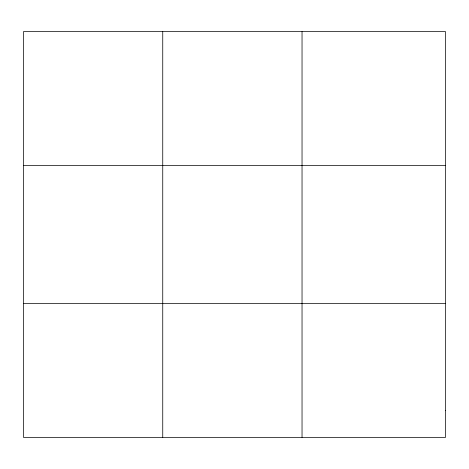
<?xml version="1.0" encoding="UTF-8"?>
<svg xmlns="http://www.w3.org/2000/svg" width="469" height="469" viewBox="0 0 469 469"><rect width="100%" height="100%" fill="white"/><g stroke="black" fill="none" stroke-linecap="round" stroke-linejoin="round"><path stroke-width="0.7" d="M162.743 31.64L162.743 437.36M302.036 31.64L302.036 437.36M23.45 165.528L445.55 165.528M23.45 303.472L445.55 303.472M445.55 410.586L445.55 437.36L23.45 437.36L23.45 31.64L445.55 31.64L445.55 410.586"/></g></svg>
